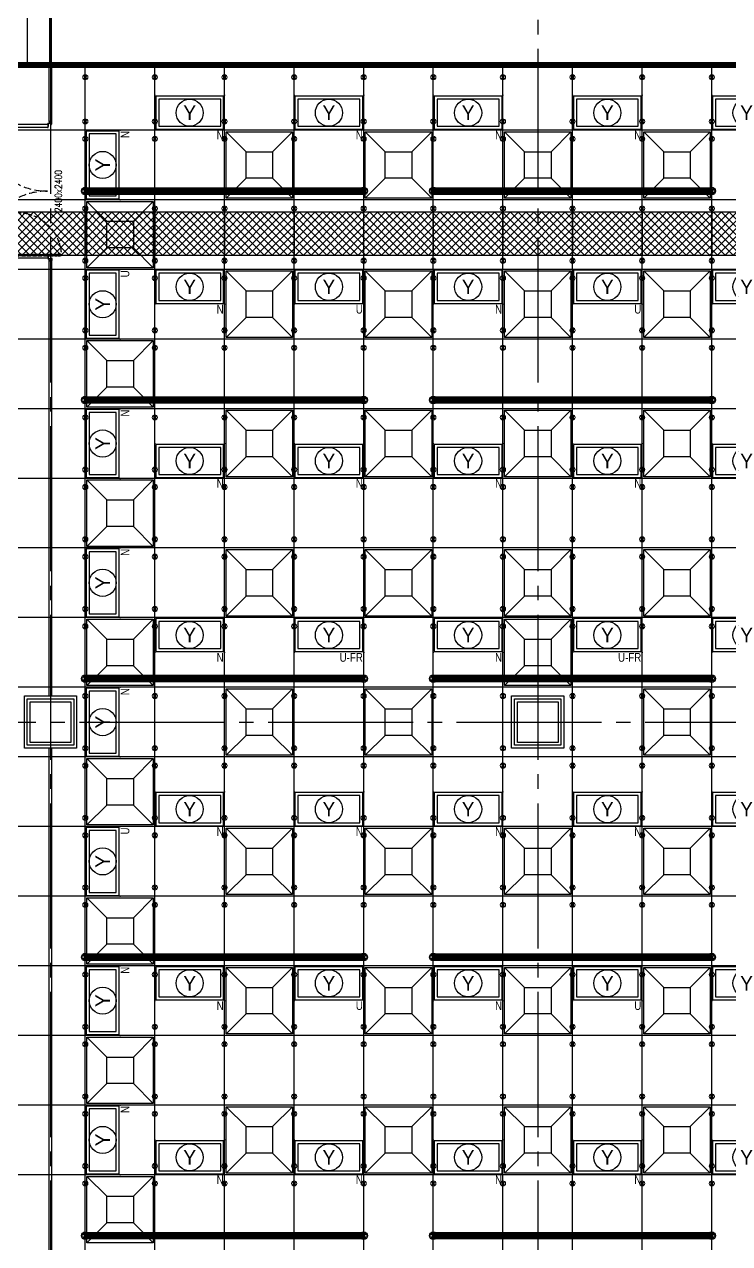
# Model space of a CAD drawing. Extents: x -17313 to 41501, y -1010 to 11880.
# Drawn here: x 7635 to 8851, y 6601 to 8702 of the extents above; entities that cross this region are included whole.
import ezdxf
from ezdxf.enums import TextEntityAlignment as Align

# ---------------------------------------------------------------- set-up
doc = ezdxf.new("R2010")
doc.units = 0
doc.header["$LTSCALE"] = 100
for name, pattern in [('188K-SM-03-F10-ARCH-PA-Y2257103$0$DASHED', [19.05, 12.7, -6.35]), ('188K-SM-07-F15-ARCH-CATW-Y2257103$0$DASHED', [19.05, 12.7, -6.35]), ('X-S-FAB-L10$0$COL-CEN-LIN', [3.25, 2.5, -0.25, 0.25, -0.25])]:
    doc.linetypes.add(name, pattern=pattern)
for name, color, linetype in [('0-xref', 8, 'Continuous'), ('188K-SM-03-F10-ARCH-CEIL-Y2257103$0$K-CEIL-4.2', 8, 'Continuous'), ('188K-SM-03-F10-ARCH-CEIL-Y2257103$0$K-CEIL-4.2-AREA', 8, 'Continuous'), ('188K-SM-03-F10-ARCH-PA-Y2257103$0$K-Divider-7.5', 53, 'Continuous'), ('188K-SM-03-F10-ARCH-PA-Y2257103$0$K-Door', 53, 'Continuous'), ('188K-SM-03-F10-ARCH-PA-Y2257103$0$K-P1S-2.5-單抗', 161, 'Continuous'), ('188K-SM-03-F10-ARCH-PA-Y2257103$0$K-P1S-4.2-單抗', 53, 'Continuous'), ('188K-SM-03-F10-ARCH-PA-Y2257103$0$K-P2D-4.2-雙抗', 53, 'Continuous'), ('188K-SM-06-F10-ELEC-LIGHT-Y2257103$0$E-LIGHT(Y)-N', 253, 'Continuous'), ('188K-SM-06-F10-ELEC-LIGHT-Y2257103$0$E-LIGHT(Y)-U FR', 253, 'Continuous'), ('188K-SM-06-F10-ELEC-LIGHT-Y2257103$0$E-LIGHT(Y)-U XLPE', 253, 'Continuous'), ('188K-SM-06-F10-HVAC-FFU-Y2257103$0$AC-FFU-ULPA+化學濾網-', 254, 'Continuous'), ('188K-SM-07-F15-ARCH-CATW-Y2257103$0$K-Divider 上-2.7', 80, 'Continuous'), ('188K-SM-07-F15-ARCH-CATW-Y2257103$0$K-DOOR-天板上方', 150, '188K-SM-07-F15-ARCH-CATW-Y2257103$0$DASHED'), ('188K-SM-07-F15-ARCH-CATW-Y2257103$0$K-安全母索', 6, 'Continuous'), ('188K-SM-07-F15-ARCH-CATW-Y2257103$0$K-扶手', 160, 'Continuous'), ('188K-SM-07-F15-ARCH-CATW-Y2257103$0$K-貓道板-主走道', 171, 'Continuous'), ('X-S-FAB-L10$0$0-DIM-TXT', 8, 'Continuous'), ('X-S-FAB-L10$0$BLOCK', 8, 'Continuous'), ('X-S-FAB-L10$0$CCL', 8, 'X-S-FAB-L10$0$COL-CEN-LIN'), ('X-S-FAB-L10$0$COL-S', 8, 'Continuous')]:
    doc.layers.add(name, color=color, linetype=linetype)
doc.layers.add('188K-SM-03-F10-ARCH-CEIL-Y2257103$0$K-吊點-標準', color=8, linetype='Continuous', lineweight=9)
doc.layers.add('188K-SM-06-F10-ELEC-LIGHT-Y2257103$0$Defpoints-CAS', color=253, linetype='Continuous', plot=False)
doc.styles.add('188K-SM-03-F10-ARCH-PA-Y2257103$0$14P7-XFDP10$0$AA-TXT', font='simplex.shx', dxfattribs={"width": 0.8, "bigfont": 'chineset.shx'})
doc.styles.add('188K-SM-06-F10-ELEC-LIGHT-Y2257103$0$Standard', font='arial.ttf')
doc.styles.add('188K-SM-06-F10-ELEC-LIGHT-Y2257103$0$xCI-5-F20-03-燈具$0$Standard', font='')
doc.styles.add('X-S-FAB-L10$0$CHINA', font='simplex.shx', dxfattribs={"width": 0.75, "bigfont": 'chineset.shx'})
doc.styles.add('X-S-FAB-L10$0$Standard', font='', dxfattribs={"width": 0.8})
doc.styles.add('X-S-FAB-L10$0$TG_NOTE_TEXT', font='simplex.shx', dxfattribs={"width": 0.75, "bigfont": 'chineset.shx'})
doc.styles.get('188K-SM-06-F10-ELEC-LIGHT-Y2257103$0$xCI-5-F20-03-燈具$0$Standard').set_extended_font_data('PMingLiU')
doc.styles.get('X-S-FAB-L10$0$Standard').set_extended_font_data('Microsoft JhengHei')
doc.linetypes.add('188K-SM-07-F15-ARCH-CATW-Y2257103$0$FENCELINE1', pattern='A,6.35,-2.54,[133,ltypeshp.shx,S=2.54,R=0,X=-2.54,Y=0],-2.54,25.4', length=36.83)

# ---------------------------------------------------------------- blocks, each defined once
blk = doc.blocks.new('X-S-FAB-L10$0$FAB2-L05')
at = {"layer": 'X-S-FAB-L10$0$CCL'}
for p, q in [((-18480, 11005), (-18480, 0)), ((-17640, 11005), (-17640, 0)), ((-26880, 8220), (1210, 8220))]:
    blk.add_line(p, q, dxfattribs=at)
at = {"layer": 'X-S-FAB-L10$0$COL-S'}
for points in [[(-18515, 8255), (-18445, 8255), (-18445, 8185), (-18515, 8185)], [(-17675, 8255), (-17605, 8255), (-17605, 8185), (-17675, 8185)]]:
    blk.add_lwpolyline(points, close=True, dxfattribs=at)
blk = doc.blocks.new('X-S-FAB-L10')
at = {"layer": 'X-S-FAB-L10$0$COL-S'}
for p, q in [((7645, 7535), (7715, 7535)), ((7645, 7465), (7645, 7535)), ((7715, 7535), (7715, 7465)), ((8485, 7535), (8555, 7535)), ((8485, 7465), (8485, 7535)), ((8555, 7535), (8555, 7465)), ((7715, 7465), (7645, 7465)), ((8555, 7465), (8485, 7465))]:
    blk.add_line(p, q, dxfattribs=at)
at = {"layer": 'X-S-FAB-L10$0$BLOCK'}
blk.add_blockref('X-S-FAB-L10$0$FAB2-L05', (26160, -720), dxfattribs=at)
at = {"style": 'X-S-FAB-L10$0$TG_NOTE_TEXT', "width": 0.5, "flags": 1}
for p in [(7463.3, 9020), (18268.3, 8649), (11197.8, 4800.2), (16485.8, 4800.2), (25420.3, 2635), (13360, 320, 0), (7463.3, -33.3)]:
    blk.add_attdef('WH', text='', height=20, dxfattribs=at).set_placement(p, align=Align.BOTTOM_LEFT)
at = {"width": 0.5}
for style, p in [('X-S-FAB-L10$0$TG_NOTE_TEXT', (7585, 9020)), ('X-S-FAB-L10$0$TG_NOTE_TEXT', (18390, 8649)), ('X-S-FAB-L10$0$TG_NOTE_TEXT', (11117.5, 4813.5)), ('X-S-FAB-L10$0$TG_NOTE_TEXT', (16607.5, 4813.5)), ('X-S-FAB-L10$0$TG_NOTE_TEXT', (25350, 2635)), ('X-S-FAB-L10$0$Standard', (13129.4, 325, 0)), ('X-S-FAB-L10$0$TG_NOTE_TEXT', (7585, -20))]:
    blk.add_attdef('DESC', text='', height=10, dxfattribs=dict(at, style=style)).set_placement(p, align=Align.BOTTOM_LEFT)
for tag, style, p in [('TYPE', 'X-S-FAB-L10$0$TG_NOTE_TEXT', (7619.3, 9020)), ('NO', 'X-S-FAB-L10$0$TG_NOTE_TEXT', (7650.1, 9020)), ('TYPE', 'X-S-FAB-L10$0$TG_NOTE_TEXT', (18424.2, 8649)), ('NO', 'X-S-FAB-L10$0$TG_NOTE_TEXT', (18455, 8649)), ('NO', 'X-S-FAB-L10$0$TG_NOTE_TEXT', (11088.6, 4813.5)), ('TYPE', 'X-S-FAB-L10$0$TG_NOTE_TEXT', (11151.8, 4813.5)), ('TYPE', 'X-S-FAB-L10$0$TG_NOTE_TEXT', (16641.8, 4813.5)), ('NO', 'X-S-FAB-L10$0$TG_NOTE_TEXT', (16672.6, 4813.5)), ('NO', 'X-S-FAB-L10$0$TG_NOTE_TEXT', (25313, 2635)), ('TYPE', 'X-S-FAB-L10$0$TG_NOTE_TEXT', (25350, 2635)), ('NO', 'X-S-FAB-L10$0$Standard', (13100, 320, 0)), ('TYPE', 'X-S-FAB-L10$0$Standard', (13129.4, 320, 0)), ('TYPE', 'X-S-FAB-L10$0$TG_NOTE_TEXT', (7619.3, -20)), ('NO', 'X-S-FAB-L10$0$TG_NOTE_TEXT', (7650.1, -20))]:
    blk.add_attdef(tag, text='', height=10, dxfattribs=dict(at, style=style)).set_placement(p, align=Align.BOTTOM_RIGHT)
at = {"style": 'X-S-FAB-L10$0$TG_NOTE_TEXT', "width": 0.5, "flags": 1}
for rotation, p in [(180, (43, 7480)), (180, (943, 7480)), (90, (24310, 3717.8)), (270, (17080, 1711.7))]:
    blk.add_attdef('WH', text='', height=20, rotation=rotation, dxfattribs=at).set_placement(p, align=Align.BOTTOM_LEFT)
at = {"width": 0.5}
for rotation, style, p in [(180, 'X-S-FAB-L10$0$Standard', (317.6, 7480)), (180, 'X-S-FAB-L10$0$Standard', (1217.6, 7480)), (90, 'X-S-FAB-L10$0$TG_NOTE_TEXT', (24310, 3647.5)), (270, 'X-S-FAB-L10$0$TG_NOTE_TEXT', (17080, 1605))]:
    blk.add_attdef('DESC', text='', height=10, rotation=rotation, dxfattribs=dict(at, style=style)).set_placement(p, align=Align.BOTTOM_LEFT)
for tag, rotation, style, p in [('TYPE', 180, 'X-S-FAB-L10$0$Standard', (317.6, 7480)), ('NO', 180, 'X-S-FAB-L10$0$Standard', (347, 7480)), ('TYPE', 180, 'X-S-FAB-L10$0$Standard', (1217.6, 7480)), ('NO', 180, 'X-S-FAB-L10$0$Standard', (1247, 7480)), ('TYPE', 90, 'X-S-FAB-L10$0$TG_NOTE_TEXT', (24310, 3647.5)), ('NO', 90, 'X-S-FAB-L10$0$TG_NOTE_TEXT', (24310, 3610.5)), ('TYPE', 270, 'X-S-FAB-L10$0$TG_NOTE_TEXT', (17080, 1605)), ('NO', 270, 'X-S-FAB-L10$0$TG_NOTE_TEXT', (17080, 1573))]:
    blk.add_attdef(tag, text='', height=10, rotation=rotation, dxfattribs=dict(at, style=style)).set_placement(p, align=Align.BOTTOM_RIGHT)
at = {"layer": 'X-S-FAB-L10$0$0-DIM-TXT', "style": 'X-S-FAB-L10$0$CHINA', "width": 0.75}
for p in [(667.4, 7855.1, -2689.4), (22627.4, 6728.8), (25644.7, 6728.8), (24778.8, 5569.1), (1118.3, 4980), (417.8, 4594.6), (23874.8, 4355), (22927.4, 4330.1), (23749.9, 3901.4), (417.8, 3765.2), (1118.3, 3730), (417.8, 3115.8), (536.9, 2227.8), (16909, 1782.7), (888.4, 880.5), (16977.4, 750), (18878.8, 750), (25641.2, 553.2), (21364, 526.9)]:
    blk.add_attdef('HIG', text='', height=80, dxfattribs=at).set_placement(p, align=Align.MIDDLE_LEFT)
blk = doc.blocks.new('188K-SM-03-F10-ARCH-CEIL-Y2257103$0$A$C2CA95053')
h = blk.add_hatch(color=256)
edge = h.paths.add_edge_path()
edge.add_arc((0, 0), 0.5, 0, 360)
for p, q in [((3.2, 3.2), (-3.2, -3.2)), ((3.2, -3.2), (-3.2, 3.2))]:
    blk.add_line(p, q)
blk.add_lwpolyline([(-1.6, 2.5), (-1.6, -2.5), (1.6, -2.5), (1.6, 2.5)], close=True)
for radius in [4.5, 0.5]:
    blk.add_circle((0, 0), radius)
blk = doc.blocks.new('188K-SM-03-F10-ARCH-CEIL-Y2257103$0$天花板吊點-附調整片 - 3_8_螺桿吊架 100 mm 高調整片-V1-1FL')
blk.add_blockref('188K-SM-03-F10-ARCH-CEIL-Y2257103$0$A$C2CA95053', (0, 0))
blk = doc.blocks.new('188K-SM-03-F10-ARCH-CEIL-Y2257103')
at = {"layer": '188K-SM-03-F10-ARCH-CEIL-Y2257103$0$K-CEIL-4.2'}
for p, q in [((7740, 312.7), (7740, 8632.2)), ((7860, 312.7), (7860, 8632.2)), ((7980, 312.7), (7980, 8632.2)), ((8100, 312.7), (8100, 8632.2)), ((8220, 312.7), (8220, 8632.2)), ((8340, 312.7), (8340, 8632.2)), ((8460, 312.7), (8460, 8632.2)), ((8580, 312.7), (8580, 8632.2)), ((8700, 312.7), (8700, 8632.2)), ((8820, 312.7), (8820, 8632.2)), ((19317.2, 8520), (1767.7, 8520)), ((19317.2, 8400), (1767.7, 8400)), ((19317.2, 8280), (1847.7, 8280)), ((19314.7, 8160), (1847.7, 8160)), ((19314.7, 8040), (1847.7, 8040)), ((19314.7, 7920), (1847.7, 7920)), ((19314.7, 7800), (1847.7, 7800)), ((19314.7, 7680), (1847.7, 7680)), ((19314.7, 7560), (1847.7, 7560)), ((19317.2, 7440), (1847.7, 7440)), ((19317.2, 7320), (1847.7, 7320)), ((21180, 7200), (1847.7, 7200)), ((21180, 7080), (1847.7, 7080)), ((21180, 6960), (1847.7, 6960)), ((21180, 6840), (1847.7, 6840)), ((21180, 6720), (1847.7, 6720))]:
    blk.add_line(p, q, dxfattribs=at)
at = {"layer": '188K-SM-03-F10-ARCH-CEIL-Y2257103$0$K-CEIL-4.2-AREA', "elevation": 0}
blk.add_lwpolyline([(24297.2, 2067.7), (16747.2, 2067.7), (16747.2, 312.7), (14882.2, 312.7), (14882.2, 42.7), (14157.7, 42.7), (14157.7, 312.7), (1847.7, 312.7), (1847.7, 8305.8), (1767.7, 8305.8), (1767.7, 8632.2), (17592.2, 8632.2), (17592.2, 8626.2), (18934.7, 8626.2), (18934.7, 8592.2), (19317.2, 8592.2), (19317.2, 7537.7), (19282.2, 7537.7), (19282.2, 7462.2), (19317.2, 7462.2), (19317.2, 7317.2), (21180, 7317.2)], dxfattribs=at)
at = {"layer": '188K-SM-03-F10-ARCH-CEIL-Y2257103$0$K-CEIL-4.2-AREA'}
for points in [[(7645, 7535), (7715, 7535), (7715, 7465), (7645, 7465)], [(8485, 7535), (8555, 7535), (8555, 7465), (8485, 7465)]]:
    blk.add_lwpolyline(points, close=True, dxfattribs=at)
at = {"layer": '188K-SM-03-F10-ARCH-CEIL-Y2257103$0$K-吊點-標準', "color": 170, "lineweight": 18, "rotation": 179.9999999999997}
for p in [(7740, 8611.2), (7860, 8611.2), (7980, 8611.2), (8100, 8611.2), (8220, 8611.2), (8340, 8611.2), (8460, 8611.2), (8580, 8611.2), (8700, 8611.2), (8820, 8611.2), (7740, 8535), (7860, 8535), (7980, 8535), (8100, 8535), (8220, 8535), (8340, 8535), (8460, 8535), (8580, 8535), (8700, 8535), (8820, 8535), (7740, 8505), (7860, 8505), (7980, 8505), (8100, 8505), (8220, 8505), (8340, 8505), (8460, 8505), (8580, 8505), (8700, 8505), (8820, 8505), (7740, 8415), (7860, 8415), (7980, 8415), (8100, 8415), (8220, 8415), (8340, 8415), (8460, 8415), (8580, 8415), (8700, 8415), (8820, 8415), (7740, 8385), (7860, 8385), (7980, 8385), (8100, 8385), (8220, 8385), (8340, 8385), (8460, 8385), (8580, 8385), (8700, 8385), (8820, 8385), (7740, 8295), (7860, 8295), (7980, 8295), (8100, 8295), (8220, 8295), (8340, 8295), (8460, 8295), (8580, 8295), (8700, 8295), (8820, 8295), (7740, 8265), (7860, 8265), (7980, 8265), (8100, 8265), (8220, 8265), (8340, 8265), (8460, 8265), (8580, 8265), (8700, 8265), (8820, 8265), (7740, 8175), (7860, 8175), (7980, 8175), (8100, 8175), (8220, 8175), (8340, 8175), (8460, 8175), (8580, 8175), (8700, 8175), (8820, 8175), (7740, 8145), (7860, 8145), (7980, 8145), (8100, 8145), (8220, 8145), (8340, 8145), (8460, 8145), (8580, 8145), (8700, 8145), (8820, 8145), (7740, 8055), (7860, 8055), (7980, 8055), (8100, 8055), (8220, 8055), (8340, 8055), (8460, 8055), (8580, 8055), (8700, 8055), (8820, 8055), (7740, 8025), (7860, 8025), (7980, 8025), (8100, 8025), (8220, 8025), (8340, 8025), (8460, 8025), (8580, 8025), (8700, 8025), (8820, 8025), (7740, 7935), (7860, 7935), (7980, 7935), (8100, 7935), (8220, 7935), (8340, 7935), (8460, 7935), (8580, 7935), (8700, 7935), (8820, 7935), (7740, 7905), (7860, 7905), (7980, 7905), (8100, 7905), (8220, 7905), (8340, 7905), (8460, 7905), (8580, 7905), (8700, 7905), (8820, 7905), (7740, 7815), (7860, 7815), (7980, 7815), (8100, 7815), (8220, 7815), (8340, 7815), (8460, 7815), (8580, 7815), (8700, 7815), (8820, 7815), (7740, 7785), (7860, 7785), (7980, 7785), (8100, 7785), (8220, 7785), (8340, 7785), (8460, 7785), (8580, 7785), (8700, 7785), (8820, 7785), (7740, 7695), (7860, 7695), (7980, 7695), (8100, 7695), (8220, 7695), (8340, 7695), (8460, 7695), (8580, 7695), (8700, 7695), (8820, 7695), (7740, 7665), (7860, 7665), (7980, 7665), (8100, 7665), (8220, 7665), (8340, 7665), (8460, 7665), (8580, 7665), (8700, 7665), (8820, 7665), (7740, 7575), (7860, 7575), (7980, 7575), (8100, 7575), (8220, 7575), (8340, 7575), (8460, 7575), (8580, 7575), (8700, 7575), (8820, 7575), (7740, 7545), (7860, 7545), (7980, 7545), (8100, 7545), (8220, 7545), (8340, 7545), (8460, 7545), (8580, 7545), (8700, 7545), (8820, 7545), (7740, 7455), (7860, 7455), (7980, 7455), (8100, 7455), (8220, 7455), (8340, 7455), (8460, 7455), (8580, 7455), (8700, 7455), (8820, 7455), (7740, 7425), (7860, 7425), (7980, 7425), (8100, 7425), (8220, 7425), (8340, 7425), (8460, 7425), (8580, 7425), (8700, 7425), (8820, 7425), (7740, 7335), (7860, 7335), (7980, 7335), (8100, 7335), (8220, 7335), (8340, 7335), (8460, 7335), (8580, 7335), (8700, 7335), (8820, 7335), (7740, 7305), (7860, 7305), (7980, 7305), (8100, 7305), (8220, 7305), (8340, 7305), (8460, 7305), (8580, 7305), (8700, 7305), (8820, 7305), (7740, 7215), (7860, 7215), (7980, 7215), (8100, 7215), (8220, 7215), (8340, 7215), (8460, 7215), (8580, 7215), (8700, 7215), (8820, 7215), (7740, 7185), (7860, 7185), (7980, 7185), (8100, 7185), (8220, 7185), (8340, 7185), (8460, 7185), (8580, 7185), (8700, 7185), (8820, 7185), (7740, 7095), (7860, 7095), (7980, 7095), (8100, 7095), (8220, 7095), (8340, 7095), (8460, 7095), (8580, 7095), (8700, 7095), (8820, 7095), (7740, 7065), (7860, 7065), (7980, 7065), (8100, 7065), (8220, 7065), (8340, 7065), (8460, 7065), (8580, 7065), (8700, 7065), (8820, 7065), (7740, 6975), (7860, 6975), (7980, 6975), (8100, 6975), (8220, 6975), (8340, 6975), (8460, 6975), (8580, 6975), (8700, 6975), (8820, 6975), (7740, 6945), (7860, 6945), (7980, 6945), (8100, 6945), (8220, 6945), (8340, 6945), (8460, 6945), (8580, 6945), (8700, 6945), (8820, 6945), (7740, 6855), (7860, 6855), (7980, 6855), (8100, 6855), (8220, 6855), (8340, 6855), (8460, 6855), (8580, 6855), (8700, 6855), (8820, 6855), (7740, 6825), (7860, 6825), (7980, 6825), (8100, 6825), (8220, 6825), (8340, 6825), (8460, 6825), (8580, 6825), (8700, 6825), (8820, 6825), (7740, 6735), (7860, 6735), (7980, 6735), (8100, 6735), (8220, 6735), (8340, 6735), (8460, 6735), (8580, 6735), (8700, 6735), (8820, 6735), (7740, 6705), (7860, 6705), (7980, 6705), (8100, 6705), (8220, 6705), (8340, 6705), (8460, 6705), (8580, 6705), (8700, 6705), (8820, 6705), (7740, 6615), (7860, 6615), (7980, 6615), (8100, 6615), (8220, 6615), (8340, 6615), (8460, 6615), (8580, 6615), (8700, 6615), (8820, 6615)]:
    blk.add_blockref('188K-SM-03-F10-ARCH-CEIL-Y2257103$0$天花板吊點-附調整片 - 3_8_螺桿吊架 100 mm 高調整片-V1-1FL', p, dxfattribs=at)
blk = doc.blocks.new('188K-SM-06-F10-HVAC-FFU-Y2257103$0$H-FFU-ULPA+化濾')
for p, q in [((-82.9, 82.9), (-117.2, 117.3)), ((-37.1, 82.9), (-2.7, 117.3)), ((-117.2, 2.8), (-82.9, 37.1)), ((-2.7, 2.8), (-37.1, 37.1))]:
    blk.add_line(p, q)
for points in [[(-2.7, 2.8), (-2.7, 117.3), (-117.2, 117.3), (-117.2, 2.8)], [(-37.1, 37.1), (-37.1, 82.9), (-82.9, 82.9), (-82.9, 37.1)]]:
    blk.add_lwpolyline(points, close=True)
blk = doc.blocks.new('188K-SM-06-F10-HVAC-FFU-Y2257103')
at = {"layer": '188K-SM-06-F10-HVAC-FFU-Y2257103$0$AC-FFU-ULPA+化學濾網-', "xscale": -1}
for p in [(7980, 8400), (8220, 8400), (8460, 8400), (8700, 8400), (7740, 8280), (7980, 8160), (8220, 8160), (8460, 8160), (8700, 8160), (7740, 8040), (7980, 7920), (8220, 7920), (8460, 7920), (8700, 7920), (7740, 7800), (7980, 7680), (8220, 7680), (8460, 7680), (8700, 7680), (7740, 7560), (8460, 7560), (7980, 7440), (8220, 7440), (8700, 7440), (7740, 7320), (7980, 7200), (8220, 7200), (8460, 7200), (8700, 7200), (7740, 7080), (7980, 6960), (8220, 6960), (8460, 6960), (8700, 6960), (7740, 6840), (7980, 6720), (8220, 6720), (8460, 6720), (8700, 6720), (7740, 6600)]:
    blk.add_blockref('188K-SM-06-F10-HVAC-FFU-Y2257103$0$H-FFU-ULPA+化濾', p, dxfattribs=at)
blk = doc.blocks.new('188K-SM-06-F10-ELEC-LIGHT-Y2257103$0$背掀式無塵室燈具(黃光)-CAS')
at = {"color": 0}
for p, q in [((53.4, 23.4), (-53.4, 23.4)), ((-53.4, 23.4), (-53.4, -23.4)), ((53.4, -23.4), (53.4, 23.4)), ((-53.4, -23.4), (53.4, -23.4))]:
    blk.add_line(p, q, dxfattribs=at)
blk.add_lwpolyline([(-58.5, -28.5), (58.5, -28.5), (58.5, 28.5), (-58.5, 28.5)], close=True, dxfattribs=at)
blk.add_circle((0, 0), 23.4, dxfattribs=at)
at = {"layer": '188K-SM-06-F10-ELEC-LIGHT-Y2257103$0$Defpoints-CAS'}
for p in [(-60, 30), (-60, 30), (60, 30), (-60, -30), (60, -30)]:
    blk.add_point(p, dxfattribs=at)
at = {"color": 0, "style": '188K-SM-06-F10-ELEC-LIGHT-Y2257103$0$xCI-5-F20-03-燈具$0$Standard'}
blk.add_text('Y', height=25, dxfattribs=at).set_placement((0, 0), align=Align.MIDDLE)
at = {"style": '188K-SM-06-F10-ELEC-LIGHT-Y2257103$0$Standard', "width": 0.8}
blk.add_text('N', height=15, rotation=360, dxfattribs=at).set_placement((58.5, -38.5), align=Align.MIDDLE_RIGHT)
blk = doc.blocks.new('*U271')
for p, q in [((58.5, 28.5), (-58.5, 28.5)), ((-58.5, 28.5), (-58.5, -28.5)), ((53.4, 23.4), (-53.4, 23.4)), ((-53.4, 23.4), (-53.4, -23.4)), ((53.4, -23.4), (53.4, 23.4)), ((58.5, -28.5), (58.5, 28.5)), ((-58.5, -28.5), (58.5, -28.5)), ((-53.4, -23.4), (53.4, -23.4))]:
    blk.add_line(p, q)
blk.add_circle((0, 0), 23.4)
at = {"layer": '188K-SM-06-F10-ELEC-LIGHT-Y2257103$0$Defpoints-CAS'}
for p in [(-60, 30), (-60, 30), (60, 30), (-60, -30), (60, -30)]:
    blk.add_point(p, dxfattribs=at)
at = {"style": '188K-SM-06-F10-ELEC-LIGHT-Y2257103$0$xCI-5-F20-03-燈具$0$Standard'}
blk.add_text('Y', height=25, dxfattribs=at).set_placement((0, 0), align=Align.MIDDLE)
at = {"style": '188K-SM-06-F10-ELEC-LIGHT-Y2257103$0$Standard', "width": 0.8}
blk.add_text('U', height=15, rotation=360, dxfattribs=at).set_placement((58.5, -38.5), align=Align.MIDDLE_RIGHT)
blk = doc.blocks.new('*U272')
at = {"color": 0}
for p, q in [((53.4, 23.4), (-53.4, 23.4)), ((-53.4, 23.4), (-53.4, -23.4)), ((53.4, -23.4), (53.4, 23.4)), ((-53.4, -23.4), (53.4, -23.4))]:
    blk.add_line(p, q, dxfattribs=at)
blk.add_lwpolyline([(-58.5, -28.5), (58.5, -28.5), (58.5, 28.5), (-58.5, 28.5)], close=True, dxfattribs=at)
blk.add_circle((0, 0), 23.4, dxfattribs=at)
at = {"layer": '188K-SM-06-F10-ELEC-LIGHT-Y2257103$0$Defpoints-CAS'}
for p in [(-60, 30), (-60, 30), (60, 30), (-60, -30), (60, -30)]:
    blk.add_point(p, dxfattribs=at)
at = {"color": 0, "style": '188K-SM-06-F10-ELEC-LIGHT-Y2257103$0$xCI-5-F20-03-燈具$0$Standard'}
blk.add_text('Y', height=25, dxfattribs=at).set_placement((0, 0), align=Align.MIDDLE)
at = {"style": '188K-SM-06-F10-ELEC-LIGHT-Y2257103$0$Standard', "width": 0.8}
blk.add_text('N', height=15, rotation=360, dxfattribs=at).set_placement((58.5, -38.5), align=Align.MIDDLE_RIGHT)
blk = doc.blocks.new('*U437')
at = {"layer": '188K-SM-06-F10-ELEC-LIGHT-Y2257103$0$E-LIGHT(Y)-N', "rotation": 90}
for p in [(-8.1, 360), (-8.1, -120)]:
    blk.add_blockref('188K-SM-06-F10-ELEC-LIGHT-Y2257103$0$背掀式無塵室燈具(黃光)-CAS', p, dxfattribs=at)
at = {"layer": '188K-SM-06-F10-ELEC-LIGHT-Y2257103$0$E-LIGHT(Y)-U FR', "rotation": 90}
blk.add_blockref('*U272', (-8.1, -360), dxfattribs=at)
at = {"layer": '188K-SM-06-F10-ELEC-LIGHT-Y2257103$0$E-LIGHT(Y)-U XLPE', "rotation": 90}
blk.add_blockref('*U271', (-8.1, 120), dxfattribs=at)
blk = doc.blocks.new('*U436')
at = {"color": 0, "linetype": 'ByBlock', "lineweight": -2, "transparency": 16777216}
for p in [(0, 0), (0, -960)]:
    blk.add_blockref('*U437', p, dxfattribs=at)
blk = doc.blocks.new('*U246')
for p, q in [((58.5, 28.5), (-58.5, 28.5)), ((-58.5, 28.5), (-58.5, -28.5)), ((53.4, 23.4), (-53.4, 23.4)), ((-53.4, 23.4), (-53.4, -23.4)), ((53.4, -23.4), (53.4, 23.4)), ((58.5, -28.5), (58.5, 28.5)), ((-58.5, -28.5), (58.5, -28.5)), ((-53.4, -23.4), (53.4, -23.4))]:
    blk.add_line(p, q)
blk.add_circle((0, 0), 23.4)
at = {"layer": '188K-SM-06-F10-ELEC-LIGHT-Y2257103$0$Defpoints-CAS'}
for p in [(-60, 30), (-60, 30), (60, 30), (-60, -30), (60, -30)]:
    blk.add_point(p, dxfattribs=at)
at = {"style": '188K-SM-06-F10-ELEC-LIGHT-Y2257103$0$xCI-5-F20-03-燈具$0$Standard'}
blk.add_text('Y', height=25, dxfattribs=at).set_placement((0, 0), align=Align.MIDDLE)
at = {"style": '188K-SM-06-F10-ELEC-LIGHT-Y2257103$0$Standard', "width": 0.8}
blk.add_text('U', height=15, rotation=360, dxfattribs=at).set_placement((58.5, -38.5), align=Align.MIDDLE_RIGHT)
blk = doc.blocks.new('*U247')
for p, q in [((58.5, 28.5), (-58.5, 28.5)), ((-58.5, 28.5), (-58.5, -28.5)), ((53.4, 23.4), (-53.4, 23.4)), ((-53.4, 23.4), (-53.4, -23.4)), ((53.4, -23.4), (53.4, 23.4)), ((58.5, -28.5), (58.5, 28.5)), ((-58.5, -28.5), (58.5, -28.5)), ((-53.4, -23.4), (53.4, -23.4))]:
    blk.add_line(p, q)
blk.add_circle((0, 0), 23.4)
at = {"layer": '188K-SM-06-F10-ELEC-LIGHT-Y2257103$0$Defpoints-CAS'}
for p in [(-60, 30), (-60, 30), (60, 30), (-60, -30), (60, -30)]:
    blk.add_point(p, dxfattribs=at)
at = {"style": '188K-SM-06-F10-ELEC-LIGHT-Y2257103$0$xCI-5-F20-03-燈具$0$Standard'}
blk.add_text('Y', height=25, dxfattribs=at).set_placement((0, 0), align=Align.MIDDLE)
at = {"style": '188K-SM-06-F10-ELEC-LIGHT-Y2257103$0$Standard', "width": 0.8}
blk.add_text('U-FR', height=15, rotation=360, dxfattribs=at).set_placement((58.5, -38.5), align=Align.MIDDLE_RIGHT)
blk = doc.blocks.new('188K-SM-06-F10-ELEC-LIGHT-Y2257103')
blk.add_blockref('*U436', (7778.1, 8100))
at = {"layer": '188K-SM-06-F10-ELEC-LIGHT-Y2257103$0$E-LIGHT(Y)-N'}
for p in [(7920, 8550), (8160, 8550), (8400, 8550), (8640, 8550), (8880, 8550), (7920, 8250), (8400, 8250), (8880, 8250), (7920, 7950), (8160, 7950), (8400, 7950), (8640, 7950), (8880, 7950), (7920, 7650), (8400, 7650), (8880, 7650), (7920, 7350), (8160, 7350), (8400, 7350), (8640, 7350), (8880, 7350), (7920, 7050), (8400, 7050), (8880, 7050), (7920, 6750), (8160, 6750), (8400, 6750), (8640, 6750), (8880, 6750)]:
    blk.add_blockref('188K-SM-06-F10-ELEC-LIGHT-Y2257103$0$背掀式無塵室燈具(黃光)-CAS', p, dxfattribs=at)
at = {"layer": '188K-SM-06-F10-ELEC-LIGHT-Y2257103$0$E-LIGHT(Y)-U FR'}
for p in [(8160, 7650), (8640, 7650)]:
    blk.add_blockref('*U247', p, dxfattribs=at)
at = {"layer": '188K-SM-06-F10-ELEC-LIGHT-Y2257103$0$E-LIGHT(Y)-U XLPE'}
for p in [(8160, 8250), (8640, 8250), (8160, 7050), (8640, 7050)]:
    blk.add_blockref('*U246', p, dxfattribs=at)
blk = doc.blocks.new('188K-SM-03-F10-ARCH-PA-Y2257103$0$雙開門-2400×2400')
for p, q in [((225.2, 117.7), (223.8, 117.6)), ((229.2, 117.7), (225.2, 117.7)), ((225.2, 115.5), (229.2, 115.5)), ((229.2, 119), (229.2, 114.1)), ((230, 119), (229.2, 119)), ((229.2, 114.1), (230, 114.1)), ((230, 114.1), (230, 119)), ((0, 2.5), (0, -2.5)), ((0, -1.9), (0, 1.9)), ((0.6, 2.5), (3, 2.5)), ((3, 2.5), (3, 0.2)), ((3, 0.2), (3, 0.2)), ((239.4, 2.5), (237, 2.5)), ((237, 2.5), (237, -0.2)), ((237, -0.2), (237, 0)), ((240, 2.5), (240, -2.5)), ((240, -1.9), (240, 1.9)), ((3, -2.5), (0.6, -2.5)), ((4.7, -1.9), (3, -2.5)), ((3.7, -0.6), (3.9, -0.6)), ((3.9, -0.6), (4, -0.6)), ((4.1, -0.7), (4, -0.7)), ((4, -0.7), (4, -1.5)), ((4, -1.5), (4.6, -1.5)), ((4.5, -0.2), (4.1, -0.2)), ((4.1, -0.7), (4.1, -0.7)), ((4.6, -0.7), (4.5, -0.7)), ((4.5, -0.7), (4.5, -0.7)), ((4.6, -0.6), (4.7, -0.6)), ((4.6, -1.5), (4.6, -0.7)), ((4.7, -0.6), (4.8, -0.6)), ((5, -0.8), (5, -1.5)), ((235, -0.8), (235, -1.5)), ((235.3, -0.6), (235.2, -0.6)), ((235.4, -0.6), (235.3, -0.6)), ((235.3, -1.9), (237, -2.5)), ((235.4, -1.5), (235.4, -0.7)), ((235.4, -0.7), (235.5, -0.7)), ((236, -1.5), (235.4, -1.5)), ((235.5, -0.2), (235.9, -0.2)), ((235.5, -0.7), (235.5, -0.7)), ((235.9, -0.7), (235.9, -0.7)), ((235.9, -0.7), (236, -0.7)), ((236.1, -0.6), (236, -0.6)), ((236, -0.7), (236, -1.5)), ((236.3, -0.6), (236.1, -0.6)), ((237, -2.5), (239.4, -2.5))]:
    blk.add_line(p, q)
for points in [[(10.9, 121.6), (10.9, 123.4), (10.9, 121.6), (4.3, 121.6), (4.3, 121.5), (4.7, 121.5), (4.7, 120.4, 0.414214), (4.8, 120.3), (5, 120.3), (5, 120.4), (4.9, 120.4), (4.9, 121.4), (5, 121.4), (5, 4.1), (4.9, 4.1), (4.9, 5.1), (5, 5.1), (5, 5.2), (4.8, 5.2, 0.414214), (4.7, 5.1), (4.7, 4, 0.414214), (4.8, 3.8), (10.2, 3.8, 0.414214), (10.3, 4), (10.3, 5.1, 0.414214), (10.2, 5.2), (10, 5.2), (10, 5.1), (10.1, 5.1), (10.1, 4.1), (10, 4.1), (10, 121.4), (10.1, 121.4), (10.1, 120.4), (10, 120.4), (10, 120.3), (10.2, 120.3, 0.414214), (10.3, 120.4), (10.3, 121.4), (11.1, 121.4, 0.414214), (11.1, 121.4), (11.1, 123.6, 0.414214), (11.1, 123.7), (10.3, 123.7), (10.3, 123.4), (10.9, 123.4)], [(235.9, 121.6), (235.9, 123.4), (235.9, 121.6), (229.3, 121.6), (229.3, 121.5), (229.7, 121.5), (229.7, 120.4, 0.414214), (229.8, 120.3), (230, 120.3), (230, 120.4), (229.9, 120.4), (229.9, 121.4), (230, 121.4), (230, 4.1), (229.9, 4.1), (229.9, 5.1), (230, 5.1), (230, 5.2), (229.8, 5.2, 0.414214), (229.7, 5.1), (229.7, 4, 0.414214), (229.8, 3.8), (235.2, 3.8, 0.414214), (235.3, 4), (235.3, 5.1, 0.414214), (235.2, 5.2), (235, 5.2), (235, 5.1), (235.1, 5.1), (235.1, 4.1), (235, 4.1), (235, 121.4), (235.1, 121.4), (235.1, 120.4), (235, 120.4), (235, 120.3), (235.2, 120.3, 0.414214), (235.3, 120.4), (235.3, 121.4), (236.1, 121.4, 0.414214), (236.1, 121.4), (236.1, 123.6, 0.414214), (236.1, 123.7), (235.3, 123.7), (235.3, 123.4), (235.9, 123.4)], [(235.8, 117.7), (239.8, 117.7), (241.2, 117.6, -0.327495), (242, 116.9, -0.089847), (242.2, 106.2, -1.144881), (240.3, 106.6, 0.137079), (240.3, 114.9, 0.349357), (239.8, 115.5), (235.8, 115.5)]]:
    blk.add_lwpolyline(points, format="xyb")
blk.add_lwpolyline([(235, 114.1), (235, 119), (235.8, 119), (235.8, 114.1)], close=True)
at = {"ltscale": 500}
for points in [[(3.3, 0.3), (3.3, 3.1), (3, 3.1), (3, 0.3)], [(8.5, 3.8), (4, 3.8), (4, 4.1), (8.5, 4.1)], [(231.5, 3.8), (236, 3.8), (236, 4.1), (231.5, 4.1)], [(236.7, -0.1), (236.7, 3.1), (237, 3.1), (237, -0.1)]]:
    blk.add_lwpolyline(points, close=True, dxfattribs=at)
at = {"linetype": '188K-SM-03-F10-ARCH-PA-Y2257103$0$DASHED', "ltscale": 0.01}
for centre, start, end in [((3.5, 5.1), 0, 85.9993), ((236.5, 5.1), 94.0007, 180)]:
    blk.add_arc(centre, 116.5, start, end, dxfattribs=at)
for centre, radius, start, end in [((0.6, 1.9), 0.598, 90, 180), ((3.9, 0.2), 0.855, 178.2453, 256.7344), ((236.3, 0), 0.659, 270, 360), ((239.4, 1.9), 0.598, 0, 90), ((0.6, -1.9), 0.598, 180, 270), ((4.3, -0.6), 0.427, 111.7868, 180), ((4, -0.7), 0.11, 360, 90), ((4.3, -0.6), 0.427, 0, 68.2132), ((4.6, -0.7), 0.11, 90, 180), ((4.5, -1.5), 0.5, 288.9704, 0), ((4.8, -0.8), 0.2, 0, 90), ((235.2, -0.8), 0.2, 90, 180), ((235.5, -1.5), 0.5, 180, 251.0296), ((235.7, -0.6), 0.427, 111.7868, 180), ((235.4, -0.7), 0.11, 360, 90), ((235.7, -0.6), 0.427, 0, 68.2132), ((236, -0.7), 0.11, 90, 180), ((239.4, -1.9), 0.598, 270, 360)]:
    blk.add_arc(centre, radius, start, end)
for centre, major_axis, start_param, end_param in [((252.5, 110.9), (-21.3, 21.3), 0.585307, 0.943734), ((223.8, 106.3), (-0.707, 0.707), 0.872811, 4.284184), ((223.9, 116.7), (0.624, 0.624), 0.866962, 2.13291), ((239.6, 110.8), (-10.9, 10.9), 0.51383, 1.058752), ((225.3, 114.9), (-0.417, 0.417), -0.669314, 0.675093)]:
    blk.add_ellipse(centre, major_axis=major_axis, ratio=1, start_param=start_param, end_param=end_param)
at = {"ltscale": 500, "extrusion": (0, 0, -1)}
blk.add_ellipse((3.5, 3.6), major_axis=(0.495, 0.495), ratio=1, start_param=3.926991, end_param=10.210176, dxfattribs=at)
at = {"ltscale": 500}
blk.add_ellipse((236.5, 3.6), major_axis=(-0.495, 0.495), ratio=1, start_param=3.926991, end_param=10.210176, dxfattribs=at)
at = {"color": 8, "style": '188K-SM-03-F10-ARCH-PA-Y2257103$0$14P7-XFDP10$0$AA-TXT', "width": 0.8}
blk.add_text('2400x2400', height=12, dxfattribs=at).set_placement((120, -13.5), align=Align.MIDDLE_CENTER)
blk = doc.blocks.new('188K-SM-03-F10-ARCH-PA-Y2257103')
at = {"layer": '188K-SM-03-F10-ARCH-PA-Y2257103$0$K-Divider-7.5', "const_width": 5, "elevation": 0}
blk.add_lwpolyline([(7680, 8635), (7680, 8965)], dxfattribs=at)
at = {"layer": '188K-SM-03-F10-ARCH-PA-Y2257103$0$K-P1S-2.5-單抗'}
blk.add_line((7640, 9007.5, 0), (7640, 8635, 0), dxfattribs=at)
at = {"layer": '188K-SM-03-F10-ARCH-PA-Y2257103$0$K-P1S-4.2-單抗'}
for p, q in [((15195, 8635, 0), (7525, 8635, 0)), ((15195, 8630, 0), (7525, 8630, 0))]:
    blk.add_line(p, q, dxfattribs=at)
for points in [[(7635, 7545), (7725, 7545), (7725, 7455), (7635, 7455)], [(8475, 7545), (8565, 7545), (8565, 7455), (8475, 7455)], [(7640, 7540), (7720, 7540), (7720, 7460), (7640, 7460)], [(8480, 7540), (8560, 7540), (8560, 7460), (8480, 7460)]]:
    blk.add_lwpolyline(points, close=True, dxfattribs=at)
at = {"layer": '188K-SM-03-F10-ARCH-PA-Y2257103$0$K-P2D-4.2-雙抗'}
for p, q in [((7677.5, 8535), (7677.5, 8630)), ((7677.5, 8535), (7677.5, 8630)), ((7677.5, 8535), (7677.5, 8630)), ((7682.5, 8535), (7682.5, 8630)), ((7682.5, 8535), (7682.5, 8630)), ((7682.5, 8535), (7682.5, 8630)), ((7677.5, 7545), (7677.5, 8295)), ((7677.5, 7545), (7677.5, 8295)), ((7677.5, 7545), (7677.5, 8295)), ((7682.5, 7545), (7682.5, 8295)), ((7682.5, 7545), (7682.5, 8295)), ((7682.5, 7545), (7682.5, 8295)), ((7677.5, 6045), (7677.5, 7455)), ((7677.5, 6045), (7677.5, 7455)), ((7677.5, 6045), (7677.5, 7455)), ((7682.5, 6045), (7682.5, 7455)), ((7682.5, 6045), (7682.5, 7455)), ((7682.5, 6045), (7682.5, 7455))]:
    blk.add_line(p, q, dxfattribs=at)
at = {"layer": '188K-SM-03-F10-ARCH-PA-Y2257103$0$K-Door', "rotation": 89.99999999999999}
blk.add_blockref('188K-SM-03-F10-ARCH-PA-Y2257103$0$雙開門-2400×2400', (7680, 8295), dxfattribs=at)
blk = doc.blocks.new('188K-SM-07-F15-ARCH-CATW-Y2257103$0$貓道板-749x1196.5(主走道)')
h = blk.add_hatch()
h.set_pattern_fill('ANSI37', color=256, scale=30)
h.set_pattern_definition([(45, (0.75, 3e-16), (-67.352, 67.352), []), (135, (0.75, 3e-16), (-67.352, -67.352), [])])
h.paths.add_polyline_path([(-1199, 0), (-1199, 750), (-1, 750), (-1, 0)])
blk.add_lwpolyline([(-1199, 0), (-1199, 750), (-1, 750), (-1, 0)], close=True)
blk = doc.blocks.new('188K-SM-07-F15-ARCH-CATW-Y2257103$0$XFAP10$0$GAD2205')
blk.add_lwpolyline([(0, 1), (0, 1), (-18, 1, -0.414214), (-18, 2), (-18, 3, -0.414214), (-18, 3), (-14, 3, 0.414214), (-13, 4), (-13, 4, 0.414214), (-14, 4), (-18, 4, -0.414214), (-18, 5), (-18, 12, -0.414214), (-18, 12), (-18, 12, 0.414214), (-18, 12), (-18, 14, 0.72636), (-19, 14), (-19, 13, 0.158507), (-19, 13), (-19, 0, 0.414214), (-19, 0), (19, 0, 0.414214), (19, 0), (19, 13, 0.158507), (19, 13), (19, 14, 0.72636), (18, 14), (18, 12, 0.414214), (18, 12, -0.414214), (18, 12), (18, 5, -0.414214), (18, 4), (14, 4, 0.414214), (13, 4), (13, 4, 0.414214), (14, 3), (18, 3, -0.414214), (18, 3), (18, 2, -0.414214), (18, 1), (0, 1)], format="xyb", close=True)
blk = doc.blocks.new('188K-SM-07-F15-ARCH-CATW-Y2257103$0$單鋼板門-80x150')
at = {"linetype": '188K-SM-07-F15-ARCH-CATW-Y2257103$0$DASHED', "ltscale": 0.005}
for p, q in [((-80, -1.9), (-80, 2)), ((-79.7, 2.4), (-78, 2.4)), ((-78, 2.4), (-76.9, 1.7)), ((-77.9, 1.1), (-77.9, -2.1)), ((-77.4, 1.1), (-77.9, 1.1)), ((-77.5, 1.3), (-77.5, 1.2)), ((-77, 1.3), (-77.5, 1.3)), ((-77.5, 1.2), (-77.4, 1.2)), ((-77.1, 1.2), (-77, 1.2)), ((-76.9, 1.1), (-77.1, 1.1)), ((-77, 1.2), (-77, 1.3)), ((-76.9, 1.5), (-76.9, 1.2)), ((-2, 2.4), (-3.1, 1.7)), ((-3.1, 1.5), (-3.1, 1.2)), ((-3.1, 1.1), (-2.9, 1.1)), ((-3, 1.2), (-3, 1.3)), ((-3, 1.3), (-2.5, 1.3)), ((-2.9, 1.2), (-3, 1.2)), ((-2.5, 1.2), (-2.6, 1.2)), ((-2.6, 1.1), (-2.1, 1.1)), ((-2.5, 1.3), (-2.5, 1.2)), ((-2.1, 1.1), (-2.1, -2.1)), ((-0.3, 2.4), (-2, 2.4)), ((0, -1.9), (0, 2)), ((-78, -2.2), (-79.7, -2.2)), ((-6, -10.3), (-5.9, -10.3)), ((-6, -71.3), (-6, -10.3)), ((-5.9, -10.3), (-5.9, -71.3)), ((-3.5, -71.3), (-3.5, -10.3)), ((-3.5, -10.3), (-3.5, -10.3)), ((-3.5, -10.3), (-3.5, -71.3)), ((-2, -2.2), (-0.3, -2.2)), ((-6.7, -73.3), (-6.1, -73.3)), ((-6.7, -76.8), (-6.7, -73.3)), ((-6.1, -76.8), (-6.7, -76.8)), ((-6.1, -73.3), (-6.1, -76.8)), ((-5.9, -71.3), (-6, -71.3)), ((-3.5, -71.3), (-3.5, -71.3))]:
    blk.add_line(p, q, dxfattribs=at)
for points in [[(-2.3, 0.5), (-2.3, -2.8), (-2.1, -2.8), (-2.1, 0.5)], [(-6.1, -3.1), (-6.1, -10), (-3.3, -10), (-3.3, -3.1)], [(-5.9, -3.5), (-2.8, -3.5), (-2.8, -3.3), (-5.9, -3.3)], [(-6.1, -71.5), (-6.1, -78.6), (-3.3, -78.6), (-3.3, -71.5)], [(-3.3, -73.3), (-3.3, -76.8), (-2.8, -76.8), (-2.8, -73.3)]]:
    blk.add_lwpolyline(points, close=True, dxfattribs=at)
blk.add_lwpolyline([(-3.4, -71.6), (-3.4, -70.7, 0.158507), (-3.4, -70.7), (-3.4, -70.6, 0.72636), (-3.5, -70.7), (-3.5, -70.8, 0.414214), (-3.5, -70.8, -0.414214), (-3.4, -70.8), (-3.4, -71.3, -0.414214), (-3.5, -71.3), (-3.8, -71.3, 0.414214), (-3.8, -71.3), (-3.8, -71.4, 0.414214), (-3.8, -71.4), (-3.5, -71.4, -0.414214), (-3.4, -71.4), (-3.4, -71.5, -0.414214), (-3.5, -71.5), (-4.7, -71.5), (-4.7, -71.5), (-4.7, -71.5), (-6, -71.5, -0.414214), (-6, -71.5), (-6, -71.4, -0.414214), (-6, -71.4), (-5.7, -71.4, 0.414214), (-5.7, -71.4), (-5.7, -71.3, 0.414214), (-5.7, -71.3), (-6, -71.3, -0.414214), (-6, -71.3), (-6, -70.8, -0.414214), (-6, -70.8), (-6, -70.8, 0.414214), (-6, -70.8), (-6, -70.7, 0.72636), (-6, -70.6), (-6.1, -70.7, 0.158507), (-6.1, -70.7), (-6.1, -71.6, 0.414214), (-6, -71.6), (-3.4, -71.6, 0.414214)], format="xyb", close=True, dxfattribs=at)
blk.add_arc((-2.5, -3.1), 75.4, 180.0081, 266.8107, dxfattribs=at)
for centre, major_axis, start_param, end_param in [((-79.7, 2), (-0.246, 0.246), -0.785398, 0.785398), ((-77.4, 1.2), (-0.0246, 0.0246), 2.356194, 5.497787), ((-77.1, 1.2), (-0.0246, 0.0246), -0.785398, 2.356194), ((-77.1, 1.5), (0.148, 0.148), -0.785398, 0.120903), ((-76.9, 1.2), (0.0246, 0.0246), -2.356194, -0.785398), ((-2.9, 1.5), (-0.148, 0.148), 6.162283, 7.068583), ((-3.1, 1.2), (-0.0246, 0.0246), 7.068583, 8.63938), ((-2.9, 1.2), (0.0246, 0.0246), 3.926991, 7.068583), ((-2.6, 1.2), (0.0246, 0.0246), 0.785398, 3.926991), ((-0.3, 2), (0.246, 0.246), 5.497787, 7.068583), ((-79.7, -1.9), (0.246, 0.246), 2.356194, 3.926991), ((-78, -2.1), (0.0738, 0.0738), -2.356194, -0.785398), ((-2, -2.1), (-0.0738, 0.0738), 7.068583, 8.63938), ((-0.3, -1.9), (-0.246, 0.246), 2.356194, 3.926991)]:
    blk.add_ellipse(centre, major_axis=major_axis, ratio=1, start_param=start_param, end_param=end_param, dxfattribs=at)
at = {"linetype": '188K-SM-07-F15-ARCH-CATW-Y2257103$0$DASHED', "ltscale": 0.005, "extrusion": (0, 0, -1)}
blk.add_ellipse((-2.4, -3.2), major_axis=(0.344, -0.344), ratio=1, start_param=5.497787, end_param=11.780972, dxfattribs=at)
at = {"linetype": '188K-SM-07-F15-ARCH-CATW-Y2257103$0$DASHED', "ltscale": 0.005, "xscale": 0.06956521739535357, "yscale": 0.06956521739535357, "zscale": 0.06956521739535357, "rotation": 180}
blk.add_blockref('188K-SM-07-F15-ARCH-CATW-Y2257103$0$XFAP10$0$GAD2205', (-4.7, -10), dxfattribs=at)
blk = doc.blocks.new('188K-SM-07-F15-ARCH-CATW-Y2257103$0$母索-4.8')
at = {"const_width": 13}
blk.add_lwpolyline([(0, 0), (480, 0)], dxfattribs=at)
for centre in [(0, 0), (480, 0)]:
    blk.add_circle(centre, 6.5)
blk = doc.blocks.new('188K-SM-07-F15-ARCH-CATW-Y2257103')
at = {"layer": '188K-SM-07-F15-ARCH-CATW-Y2257103$0$K-Divider 上-2.7', "const_width": 10, "elevation": 0}
blk.add_lwpolyline([(7620, 8632.2), (7680, 8632.2)], dxfattribs=at)
at = {"layer": '188K-SM-07-F15-ARCH-CATW-Y2257103$0$K-扶手', "linetype": '188K-SM-07-F15-ARCH-CATW-Y2257103$0$FENCELINE1', "ltscale": 0.03, "const_width": 10, "elevation": 0}
blk.add_lwpolyline([(7680, 8632.2), (15000.1, 8632.2)], dxfattribs=at)
at = {"layer": '188K-SM-07-F15-ARCH-CATW-Y2257103$0$K-DOOR-天板上方', "xscale": -1, "rotation": 90}
blk.add_blockref('188K-SM-07-F15-ARCH-CATW-Y2257103$0$單鋼板門-80x150', (7620.1, 8300), dxfattribs=at)
at = {"layer": '188K-SM-07-F15-ARCH-CATW-Y2257103$0$K-安全母索'}
for p in [(7740, 8415), (8340, 8415), (7740, 8055), (8340, 8055), (7740, 7575), (8340, 7575), (7740, 7095), (8340, 7095), (7740, 6615), (8340, 6615)]:
    blk.add_blockref('188K-SM-07-F15-ARCH-CATW-Y2257103$0$母索-4.8', p, dxfattribs=at)
at = {"layer": '188K-SM-07-F15-ARCH-CATW-Y2257103$0$K-貓道板-主走道', "xscale": 0.1, "yscale": 0.1, "zscale": 0.1, "rotation": 180}
for p in [(7620, 8379), (7740, 8379), (7860, 8379), (7980, 8379), (8100, 8379), (8220, 8379), (8340, 8379), (8460, 8379), (8580, 8379), (8700, 8379), (8820, 8379)]:
    blk.add_blockref('188K-SM-07-F15-ARCH-CATW-Y2257103$0$貓道板-749x1196.5(主走道)', p, dxfattribs=at)

msp = doc.modelspace()

# ---------------------------------------------------------------- block references
at = {"layer": '0-xref'}
for name in ['X-S-FAB-L10', '188K-SM-06-F10-ELEC-LIGHT-Y2257103', '188K-SM-03-F10-ARCH-PA-Y2257103', '188K-SM-03-F10-ARCH-CEIL-Y2257103', '188K-SM-07-F15-ARCH-CATW-Y2257103', '188K-SM-06-F10-HVAC-FFU-Y2257103']:
    msp.add_blockref(name, (0, 0), dxfattribs=at)

doc.saveas('drawing.dxf')
